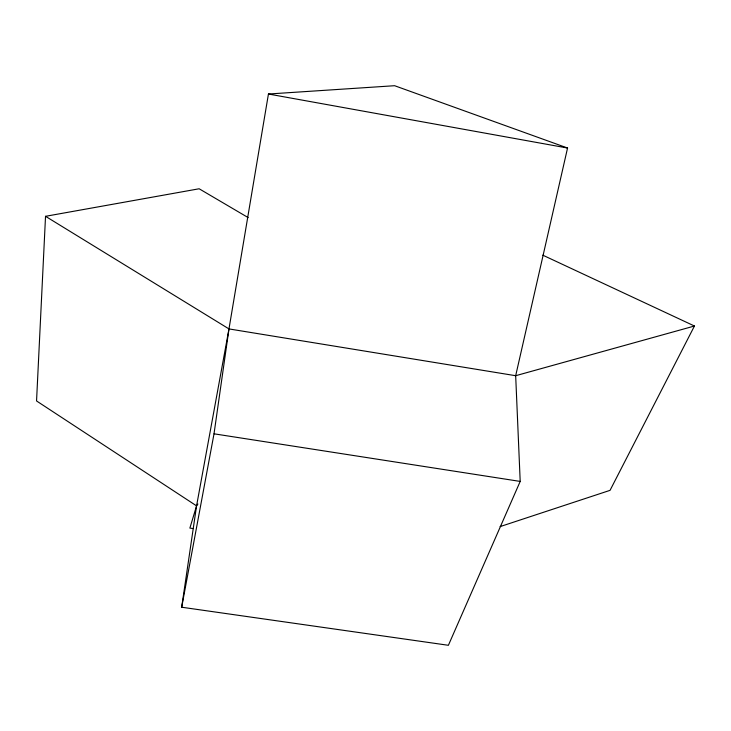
<?xml version="1.0" encoding="UTF-8"?>
<svg xmlns="http://www.w3.org/2000/svg" width="731" height="731" viewBox="0 0 731 731"><rect width="100%" height="100%" fill="white"/><g stroke="black" fill="none" stroke-linecap="round" stroke-linejoin="round"><path stroke-width="1.1" d="M248.165 217.6L199.143 188.772L45.532 216.312L36.55 400.963L196.566 505.87L181.681 607.223L448.395 645.29L520.198 481.418L515.675 375.707L567.558 148.028L394.612 85.71L268.441 94.016L228.977 328.923L196.566 505.87L189.877 528.093L193.258 528.595M181.681 607.223L214.019 433.812L228.977 328.923L45.532 216.312M542.822 255.174L694.45 326.017L610.047 490.346L500.105 526.603M196.566 505.87L197.891 504.015M694.45 326.017L515.675 375.707L228.977 328.923M214.019 433.812L520.198 481.418M268.441 94.016L567.558 148.028"/></g></svg>
